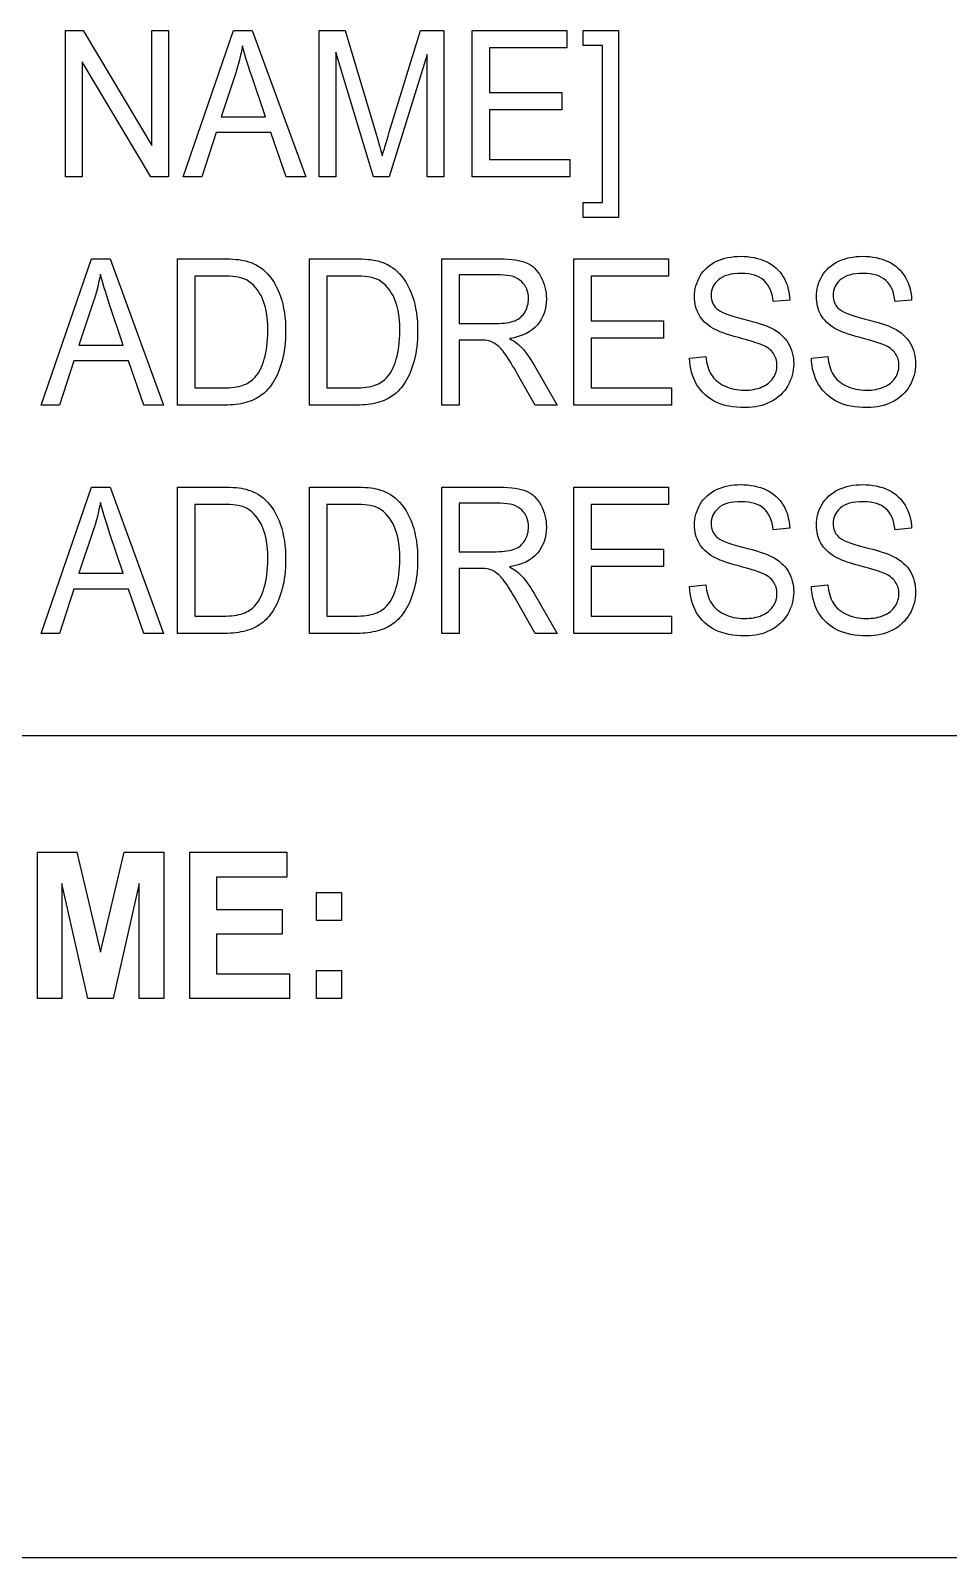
# Model space of a CAD drawing. Header units: millimetres. Extents: x 6 to 426, y 5 to 274.
# Drawn here: x 374.51 to 394.62, y 142.9 to 176.34 of the extents above; entities that cross this region are included whole.
import ezdxf

# ---------------------------------------------------------------- set-up
doc = ezdxf.new("R2010")
doc.units = ezdxf.units.MM
doc.layers.get('0').update_dxf_attribs({"linetype": 'CONTINUOUS'})

msp = doc.modelspace()

# ---------------------------------------------------------------- linework, layer by layer
at = {"color": 7}
for points in [[(375.274459, 173.139133), (375.274459, 176.343173), (375.663487, 176.343173), (377.168812, 173.827586), (377.168812, 176.343173), (377.532447, 176.343173), (377.532447, 173.139133), (377.143396, 173.139133), (375.638071, 175.656906), (375.638071, 173.139133)], [(377.855016, 173.139133), (378.955665, 176.343173), (379.364253, 176.343173), (380.537217, 173.139133), (380.10518, 173.139133), (379.770874, 174.109523), (378.572494, 174.109523), (378.257725, 173.139133)], [(384.183237, 173.139133), (384.183237, 176.343173), (386.255507, 176.343173), (386.255507, 175.965071), (384.562497, 175.965071), (384.562497, 174.983749), (386.147984, 174.983749), (386.147984, 174.607834), (384.562497, 174.607834), (384.562497, 173.517235), (386.321965, 173.517235), (386.321965, 173.139133)], [(387.389396, 172.249605), (386.613262, 172.249605), (386.613262, 172.575256), (387.037498, 172.575256), (387.037498, 176.017524), (386.613262, 176.017524), (386.613262, 176.343173), (387.389396, 176.343173)], [(374.7427, 168.139133), (375.843349, 171.343173), (376.251937, 171.343173), (377.424924, 168.139133), (376.992863, 168.139133), (376.658557, 169.109523), (375.460177, 169.109523), (375.145432, 168.139133)], [(386.409951, 168.139133), (386.409951, 171.343173), (388.482221, 171.343173), (388.482221, 170.965071), (386.789211, 170.965071), (386.789211, 169.983749), (388.374698, 169.983749), (388.374698, 169.607834), (386.789211, 169.607834), (386.789211, 168.517235), (388.548679, 168.517235), (388.548679, 168.139133)], [(388.943587, 169.168534)], [(391.614074, 169.168534)], [(374.7427, 163.139133), (375.843349, 166.343173), (376.251937, 166.343173), (377.424924, 163.139133), (376.992863, 163.139133), (376.658557, 164.109523), (375.460177, 164.109523), (375.145432, 163.139133)], [(386.409951, 163.139133), (386.409951, 166.343173), (388.482221, 166.343173), (388.482221, 165.965071), (386.789211, 165.965071), (386.789211, 164.983749), (388.374698, 164.983749), (388.374698, 164.607834), (386.789211, 164.607834), (386.789211, 163.517235), (388.548679, 163.517235), (388.548679, 163.139133)], [(388.943587, 164.168534)], [(391.614074, 164.168534)], [(374.658626, 155.141311), (374.658626, 158.345351), (375.524691, 158.345351), (376.044714, 156.159784), (376.558858, 158.345351), (377.426868, 158.345351), (377.426868, 155.141311), (376.889252, 155.141311), (376.889252, 157.663455), (376.320363, 155.141311), (375.763187, 155.141311), (375.196242, 157.663455), (375.196242, 155.141311)], [(378.001637, 155.141311), (378.001637, 158.345351), (380.126684, 158.345351), (380.126684, 157.803331), (378.580294, 157.803331), (378.580294, 157.093021), (380.019161, 157.093021), (380.019161, 156.553185), (378.580294, 156.553185), (378.580294, 155.681146), (380.18143, 155.681146), (380.18143, 155.141311)], [(380.773768, 156.848238), (380.773768, 157.462381), (381.32312, 157.462381), (381.32312, 156.848238)], [(380.773768, 155.141311), (380.773768, 155.755454), (381.32312, 155.755454), (381.32312, 155.141311)]]:
    msp.add_lwpolyline(points, close=True, dxfattribs=at)
for points in [[(380.828513, 173.139133), (380.828513, 176.343173), (381.39937, 176.343173), (382.07775, 174.074554)], [(382.367079, 174.113894), (383.05326, 176.343173), (383.563515, 176.343173), (383.563515, 173.139133), (383.197936, 173.139133), (383.197936, 175.820823), (382.365111, 173.139133), (382.023005, 173.139133), (381.194092, 175.866719), (381.194092, 173.139133), (380.828513, 173.139133)], [(378.996707, 175.394636), (378.681961, 174.454842)], [(378.681961, 174.454842), (379.653582, 174.454842), (379.354462, 175.342183)], [(377.727933, 168.139133), (377.727933, 171.343173), (378.715202, 171.343173)], [(380.619323, 168.139133), (380.619323, 171.343173), (381.606592, 171.343173)], [(383.516593, 168.139133), (383.516593, 171.343173), (384.787335, 171.343173)], [(378.709322, 170.965071), (378.107192, 170.965071), (378.107192, 168.517235)], [(381.600736, 170.965071), (380.998606, 170.965071), (380.998606, 168.517235)], [(384.80296, 170.989112), (383.895853, 170.989112), (383.895853, 169.929112)], [(375.88439, 170.394636), (375.569645, 169.454842)], [(375.569645, 169.454842), (376.541266, 169.454842), (376.242168, 170.342183)], [(391.139028, 170.440535), (390.775393, 170.409936)], [(393.809515, 170.440535), (393.445881, 170.409936)], [(383.895853, 169.929112), (384.711085, 169.929112)], [(384.335737, 169.56193), (383.895853, 169.56193), (383.895853, 168.139128), (383.516593, 168.139133)], [(385.543909, 169.011174), (386.042405, 168.139133), (385.565414, 168.139133), (385.186131, 168.805729)], [(388.943587, 169.168534), (389.301342, 169.203504)], [(391.614074, 169.168534), (391.971829, 169.203504)], [(378.107192, 168.517235), (378.719114, 168.517235)], [(380.998606, 168.517235), (381.610504, 168.517235)], [(378.762123, 168.139133), (377.727933, 168.139133)], [(381.653514, 168.139133), (380.619323, 168.139133)], [(377.727933, 163.139133), (377.727933, 166.343173), (378.715202, 166.343173)], [(380.619323, 163.139133), (380.619323, 166.343173), (381.606592, 166.343173)], [(383.516593, 163.139133), (383.516593, 166.343173), (384.787335, 166.343173)], [(378.709322, 165.965071), (378.107192, 165.965071), (378.107192, 163.517235)], [(381.600736, 165.965071), (380.998606, 165.965071), (380.998606, 163.517235)], [(384.80296, 165.989112), (383.895853, 165.989112), (383.895853, 164.929112)], [(375.88439, 165.394636), (375.569645, 164.454842)], [(375.569645, 164.454842), (376.541266, 164.454842), (376.242168, 165.342183)], [(391.139028, 165.440535), (390.775393, 165.409936)], [(393.809515, 165.440535), (393.445881, 165.409936)], [(383.895853, 164.929112), (384.711085, 164.929112)], [(384.335737, 164.56193), (383.895853, 164.56193), (383.895853, 163.139128), (383.516593, 163.139133)], [(385.543909, 164.011174), (386.042405, 163.139133), (385.565414, 163.139133), (385.186131, 163.805729)], [(388.943587, 164.168534), (389.301342, 164.203504)], [(391.614074, 164.168534), (391.971829, 164.203504)], [(378.107192, 163.517235), (378.719114, 163.517235)], [(380.998606, 163.517235), (381.610504, 163.517235)], [(378.762123, 163.139133), (377.727933, 163.139133)], [(381.653514, 163.139133), (380.619323, 163.139133)], [(352.3, 160.89999), (426.11324, 160.89999)], [(352.3, 142.89999), (426.11324, 142.89999)]]:
    msp.add_lwpolyline(points, dxfattribs=at)
for points in [[(379.151151, 176.006596), (379.114654, 175.801152), (379.063173, 175.597166), (378.996707, 175.394636)], [(379.354462, 175.342183), (379.263242, 175.611736), (379.195472, 175.833207), (379.151151, 176.006596)], [(382.07775, 174.074554), (382.140296, 173.863282), (382.185906, 173.705193), (382.214579, 173.600287)], [(382.214579, 173.600287), (382.247171, 173.716851), (382.298005, 173.888053), (382.367079, 174.113894)], [(378.715202, 171.343173), (378.938057, 171.343173), (379.108134, 171.327874), (379.225434, 171.297277)], [(379.225434, 171.297277), (379.389662, 171.255022), (379.52977, 171.178527), (379.645758, 171.067791)], [(381.606592, 171.343173), (381.829463, 171.343173), (381.999548, 171.327874), (382.116847, 171.297277)], [(382.116847, 171.297277), (382.28106, 171.255022), (382.421161, 171.178527), (382.537148, 171.067791)], [(384.787335, 171.343173), (385.042782, 171.343173), (385.236972, 171.314032), (385.369904, 171.255749)], [(385.369904, 171.255749), (385.502837, 171.198925), (385.609056, 171.097661), (385.688562, 170.951955)], [(389.176226, 170.967255), (389.25834, 171.108588), (389.378248, 171.215681), (389.535948, 171.288533)], [(389.535948, 171.288533), (389.693649, 171.361386), (389.868942, 171.397813), (390.061828, 171.397813)], [(390.061828, 171.397813), (390.274267, 171.397813), (390.461296, 171.359201), (390.622916, 171.281977)], [(390.622916, 171.281977), (390.785818, 171.20621), (390.910934, 171.094018), (390.998264, 170.9454)], [(391.846713, 170.967255), (391.928828, 171.108588), (392.048735, 171.215681), (392.206436, 171.288533)], [(392.206436, 171.288533), (392.364136, 171.361386), (392.53943, 171.397813), (392.732316, 171.397813)], [(392.732316, 171.397813), (392.944754, 171.397813), (393.131783, 171.359201), (393.293404, 171.281977)], [(393.293404, 171.281977), (393.456305, 171.20621), (393.581421, 171.094018), (393.668751, 170.9454)], [(376.038835, 171.006596), (376.002353, 170.801152), (375.950872, 170.597166), (375.88439, 170.394636)], [(376.242168, 170.342183), (376.150934, 170.611736), (376.083156, 170.833207), (376.038835, 171.006596)], [(379.200017, 170.899502), (379.098366, 170.943215), (378.934801, 170.965071), (378.709322, 170.965071)], [(379.557795, 170.5367), (379.460048, 170.717372), (379.340789, 170.838306), (379.200017, 170.899502)], [(379.645758, 171.067791), (379.796946, 170.925001), (379.909686, 170.742142), (379.983976, 170.519213)], [(382.091431, 170.899502), (381.989764, 170.943215), (381.826199, 170.965071), (381.600736, 170.965071)], [(382.449185, 170.5367), (382.351438, 170.717372), (382.232187, 170.838306), (382.091431, 170.899502)], [(382.537148, 171.067791), (382.688337, 170.925001), (382.801076, 170.742142), (382.875366, 170.519213)], [(385.268238, 170.842678), (385.170491, 170.940301), (385.015398, 170.989112), (384.80296, 170.989112)], [(385.688562, 170.951955), (385.768068, 170.806252), (385.807821, 170.645249), (385.807821, 170.468947)], [(389.053078, 170.514843), (389.053078, 170.676575), (389.094127, 170.827379), (389.176226, 170.967255)], [(390.077476, 171.024079), (389.848093, 171.024079), (389.680617, 170.976726), (389.575045, 170.882019)], [(390.575995, 170.868906), (390.463912, 170.972355), (390.297739, 171.024079), (390.077476, 171.024079)], [(390.998264, 170.9454), (391.085579, 170.796781), (391.1325, 170.628493), (391.139028, 170.440535)], [(391.723565, 170.514843), (391.723565, 170.676575), (391.764615, 170.827379), (391.846713, 170.967255)], [(392.747964, 171.024079), (392.518581, 171.024079), (392.351104, 170.976726), (392.245533, 170.882019)], [(393.246483, 170.868906), (393.134399, 170.972355), (392.968226, 171.024079), (392.747964, 171.024079)], [(393.668751, 170.9454), (393.756066, 170.796781), (393.802987, 170.628493), (393.809515, 170.440535)], [(385.416826, 170.468947), (385.416826, 170.620478), (385.367296, 170.745055), (385.268238, 170.842678)], [(389.575045, 170.882019), (389.470786, 170.788768), (389.418657, 170.675846), (389.418657, 170.543255)], [(390.775393, 170.409936), (390.755841, 170.612465), (390.689375, 170.765455), (390.575995, 170.868906)], [(392.245533, 170.882019), (392.141274, 170.788768), (392.089144, 170.675846), (392.089144, 170.543255)], [(393.445881, 170.409936), (393.426328, 170.612465), (393.359862, 170.765455), (393.246483, 170.868906)], [(379.70636, 169.765194), (379.70636, 170.100313), (379.656838, 170.357482), (379.557795, 170.5367)], [(379.983976, 170.519213), (380.059562, 170.297743), (380.097355, 170.044217), (380.097355, 169.758636)], [(382.597773, 169.765194), (382.597773, 170.100313), (382.548244, 170.357482), (382.449185, 170.5367)], [(382.875366, 170.519213), (382.950953, 170.297743), (382.988746, 170.044217), (382.988746, 169.758636)], [(385.340576, 170.180452), (385.391409, 170.269331), (385.416826, 170.365496), (385.416826, 170.468947)], [(385.807821, 170.468947), (385.807821, 170.241647), (385.742003, 170.050045), (385.610368, 169.894142)], [(389.152777, 170.114884), (389.086311, 170.234362), (389.053078, 170.367681), (389.053078, 170.514843)], [(389.418657, 170.543255), (389.418657, 170.428148), (389.455802, 170.33344), (389.530092, 170.259131)], [(389.530092, 170.259131), (389.60307, 170.184821), (389.793348, 170.108327), (390.100925, 170.029647)], [(391.823264, 170.114884), (391.756798, 170.234362), (391.723565, 170.367681), (391.723565, 170.514843)], [(392.089144, 170.543255), (392.089144, 170.428148), (392.126289, 170.33344), (392.200579, 170.259131)], [(392.200579, 170.259131), (392.273558, 170.184821), (392.463836, 170.108327), (392.771413, 170.029647)], [(384.711085, 169.929112), (384.884418, 169.929112), (385.019958, 169.948782), (385.117705, 169.988122)], [(385.610368, 169.894142), (385.478732, 169.738239), (385.275414, 169.63916), (385.000414, 169.596905)], [(385.117705, 169.988122), (385.215468, 170.028919), (385.289758, 170.093029), (385.340576, 170.180452)], [(389.459698, 169.817647), (389.322846, 169.897785), (389.220539, 169.996863), (389.152777, 170.114884)], [(390.100925, 170.029647), (390.409814, 169.952424), (390.621605, 169.884671), (390.736296, 169.826389)], [(392.130186, 169.817647), (391.993334, 169.897785), (391.891027, 169.996863), (391.823264, 170.114884)], [(392.771413, 170.029647), (393.080302, 169.952424), (393.292092, 169.884671), (393.406784, 169.826389)], [(379.63011, 169.146677), (379.680943, 169.317152), (379.70636, 169.523324), (379.70636, 169.765194)], [(380.097355, 169.758636), (380.097355, 169.51531), (380.071939, 169.299668), (380.021105, 169.11171)], [(382.521523, 169.146677), (382.572357, 169.317152), (382.597773, 169.523324), (382.597773, 169.765194)], [(382.988746, 169.758636), (382.988746, 169.51531), (382.963337, 169.299668), (382.912519, 169.11171)], [(384.546872, 169.546636), (384.503862, 169.556832), (384.433484, 169.56193), (384.335737, 169.56193)], [(385.000414, 169.596905), (385.100769, 169.542995), (385.177011, 169.489813), (385.22914, 169.437359)], [(390.012962, 169.616576), (389.749691, 169.68797), (389.565269, 169.754993), (389.459698, 169.817647)], [(390.523194, 169.4614), (390.446311, 169.494913), (390.276234, 169.546638), (390.012962, 169.616576)], [(390.736296, 169.826389), (390.903117, 169.740424), (391.026281, 169.631145), (391.105787, 169.498554)], [(392.68345, 169.616576), (392.420178, 169.68797), (392.235757, 169.754993), (392.130186, 169.817647)], [(393.193682, 169.4614), (393.116799, 169.494913), (392.946722, 169.546638), (392.68345, 169.616576)], [(393.406784, 169.826389), (393.573605, 169.740424), (393.696768, 169.631145), (393.776274, 169.498554)], [(384.718909, 169.4614), (384.662859, 169.502197), (384.605514, 169.530609), (384.546872, 169.546636)], [(384.912451, 169.247213), (384.840768, 169.349207), (384.776254, 169.420603), (384.718909, 169.4614)], [(385.186131, 168.805729), (385.07536, 168.998059), (384.984133, 169.14522), (384.912451, 169.247213)], [(385.22914, 169.437359), (385.339928, 169.323708), (385.44485, 169.181647), (385.543909, 169.011174)], [(390.78125, 169.271254), (390.72912, 169.347022), (390.643102, 169.410403), (390.523194, 169.4614)], [(390.859467, 169.008988), (390.859467, 169.109524), (390.833395, 169.196946), (390.78125, 169.271254)], [(391.105787, 169.498554), (391.185293, 169.36742), (391.225046, 169.215888), (391.225046, 169.043957)], [(393.451737, 169.271254), (393.399608, 169.347022), (393.313589, 169.410403), (393.193682, 169.4614)], [(393.529955, 169.008988), (393.529955, 169.109524), (393.503882, 169.196946), (393.451737, 169.271254)], [(393.776274, 169.498554), (393.855781, 169.36742), (393.895534, 169.215888), (393.895534, 169.043957)], [(379.420943, 168.742347), (379.510866, 168.842884), (379.580588, 168.977661), (379.63011, 169.146677)], [(380.021105, 169.11171), (379.970287, 168.92375), (379.905125, 168.767846), (379.825619, 168.643998)], [(382.312333, 168.742347), (382.402272, 168.842884), (382.472002, 168.977661), (382.521523, 169.146677)], [(382.912519, 169.11171), (382.861686, 168.92375), (382.796516, 168.767846), (382.71701, 168.643998)], [(389.099999, 168.591545), (389.00094, 168.762019), (388.948803, 168.954349), (388.943587, 169.168534)], [(389.301342, 169.203504), (389.318286, 169.043228), (389.357391, 168.911365), (389.418657, 168.807916)], [(390.777361, 168.733606), (390.832099, 168.818115), (390.859467, 168.909909), (390.859467, 169.008988)], [(391.225046, 169.043957), (391.225046, 168.873483), (391.181381, 168.712479), (391.094051, 168.560946)], [(391.770463, 168.591545), (391.67142, 168.762019), (391.61929, 168.954349), (391.614074, 169.168534)], [(391.971829, 169.203504), (391.988774, 169.043228), (392.027879, 168.911365), (392.089144, 168.807916)], [(393.447848, 168.733606), (393.502586, 168.818115), (393.529955, 168.909909), (393.529955, 169.008988)], [(393.895534, 169.043957), (393.895534, 168.873483), (393.851869, 168.712479), (393.764538, 168.560946)], [(378.719114, 168.517235), (378.908096, 168.517235), (379.05602, 168.536905), (379.162887, 168.576246)], [(379.162887, 168.576246), (379.271066, 168.615586), (379.357085, 168.670954), (379.420943, 168.742347)], [(379.825619, 168.643998), (379.746113, 168.521606), (379.65879, 168.424713), (379.563651, 168.353317)], [(381.610504, 168.517235), (381.799486, 168.517235), (381.94741, 168.536905), (382.054278, 168.576246)], [(382.054278, 168.576246), (382.162457, 168.615586), (382.248475, 168.670954), (382.312333, 168.742347)], [(382.71701, 168.643998), (382.637519, 168.521606), (382.550196, 168.424713), (382.455042, 168.353317)], [(389.512476, 168.211256), (389.337846, 168.295764), (389.200354, 168.422527), (389.099999, 168.591545)], [(389.418657, 168.807916), (389.481203, 168.705923), (389.577646, 168.622871), (389.707985, 168.558759)], [(389.707985, 168.558759), (389.83831, 168.496107), (389.98493, 168.464781), (390.147847, 168.464781)], [(390.531018, 168.536905), (390.641805, 168.584987), (390.72392, 168.650554), (390.777361, 168.733606)], [(391.094051, 168.560946), (391.006736, 168.410871), (390.880964, 168.293579), (390.716736, 168.20907)], [(392.182963, 168.211256), (392.008334, 168.295764), (391.870834, 168.422527), (391.770463, 168.591545)], [(392.089144, 168.807916), (392.15169, 168.705923), (392.248133, 168.622871), (392.378473, 168.558759)], [(392.378473, 168.558759), (392.508797, 168.496107), (392.655417, 168.464781), (392.818334, 168.464781)], [(393.201506, 168.536905), (393.312293, 168.584987), (393.394407, 168.650554), (393.447848, 168.733606)], [(393.764538, 168.560946), (393.677224, 168.410871), (393.551452, 168.293579), (393.387223, 168.20907)], [(379.563651, 168.353317), (379.469809, 168.283379), (379.355766, 168.230197), (379.221522, 168.19377)], [(382.455042, 168.353317), (382.361215, 168.283379), (382.247179, 168.230197), (382.112935, 168.19377)], [(390.147847, 168.464781), (390.292523, 168.464781), (390.420247, 168.488823), (390.531018, 168.536905)], [(392.818334, 168.464781), (392.96301, 168.464781), (393.090734, 168.488823), (393.201506, 168.536905)], [(379.221522, 168.19377), (379.08859, 168.157345), (378.935457, 168.139133), (378.762123, 168.139133)], [(382.112935, 168.19377), (381.979988, 168.157345), (381.826847, 168.139133), (381.653514, 168.139133)], [(390.165439, 168.084493), (389.906087, 168.084493), (389.688433, 168.126747), (389.512476, 168.211256)], [(390.716736, 168.20907), (390.553835, 168.126018), (390.370069, 168.084493), (390.165439, 168.084493)], [(392.835927, 168.084493), (392.576575, 168.084493), (392.35892, 168.126747), (392.182963, 168.211256)], [(393.387223, 168.20907), (393.224322, 168.126018), (393.040557, 168.084493), (392.835927, 168.084493)], [(378.715202, 166.343173), (378.938057, 166.343173), (379.108134, 166.327874), (379.225434, 166.297277)], [(379.225434, 166.297277), (379.389662, 166.255022), (379.52977, 166.178527), (379.645758, 166.067791)], [(381.606592, 166.343173), (381.829463, 166.343173), (381.999548, 166.327874), (382.116847, 166.297277)], [(382.116847, 166.297277), (382.28106, 166.255022), (382.421161, 166.178527), (382.537148, 166.067791)], [(384.787335, 166.343173), (385.042782, 166.343173), (385.236972, 166.314032), (385.369904, 166.255749)], [(385.369904, 166.255749), (385.502837, 166.198925), (385.609056, 166.097661), (385.688562, 165.951955)], [(389.176226, 165.967255), (389.25834, 166.108588), (389.378248, 166.215681), (389.535948, 166.288533)], [(389.535948, 166.288533), (389.693649, 166.361386), (389.868942, 166.397813), (390.061828, 166.397813)], [(390.061828, 166.397813), (390.274267, 166.397813), (390.461296, 166.359201), (390.622916, 166.281977)], [(390.622916, 166.281977), (390.785818, 166.20621), (390.910934, 166.094018), (390.998264, 165.9454)], [(391.846713, 165.967255), (391.928828, 166.108588), (392.048735, 166.215681), (392.206436, 166.288533)], [(392.206436, 166.288533), (392.364136, 166.361386), (392.53943, 166.397813), (392.732316, 166.397813)], [(392.732316, 166.397813), (392.944754, 166.397813), (393.131783, 166.359201), (393.293404, 166.281977)], [(393.293404, 166.281977), (393.456305, 166.20621), (393.581421, 166.094018), (393.668751, 165.9454)], [(376.038835, 166.006596), (376.002353, 165.801152), (375.950872, 165.597166), (375.88439, 165.394636)], [(376.242168, 165.342183), (376.150934, 165.611736), (376.083156, 165.833207), (376.038835, 166.006596)], [(379.200017, 165.899502), (379.098366, 165.943215), (378.934801, 165.965071), (378.709322, 165.965071)], [(379.557795, 165.5367), (379.460048, 165.717372), (379.340789, 165.838306), (379.200017, 165.899502)], [(379.645758, 166.067791), (379.796946, 165.925001), (379.909686, 165.742142), (379.983976, 165.519213)], [(382.091431, 165.899502), (381.989764, 165.943215), (381.826199, 165.965071), (381.600736, 165.965071)], [(382.449185, 165.5367), (382.351438, 165.717372), (382.232187, 165.838306), (382.091431, 165.899502)], [(382.537148, 166.067791), (382.688337, 165.925001), (382.801076, 165.742142), (382.875366, 165.519213)], [(385.268238, 165.842678), (385.170491, 165.940301), (385.015398, 165.989112), (384.80296, 165.989112)], [(385.688562, 165.951955), (385.768068, 165.806252), (385.807821, 165.645249), (385.807821, 165.468947)], [(389.053078, 165.514843), (389.053078, 165.676575), (389.094127, 165.827379), (389.176226, 165.967255)], [(389.575045, 165.882019), (389.470786, 165.788768), (389.418657, 165.675846), (389.418657, 165.543255)], [(390.077476, 166.024079), (389.848093, 166.024079), (389.680617, 165.976726), (389.575045, 165.882019)], [(390.575995, 165.868906), (390.463912, 165.972355), (390.297739, 166.024079), (390.077476, 166.024079)], [(390.998264, 165.9454), (391.085579, 165.796781), (391.1325, 165.628493), (391.139028, 165.440535)], [(391.723565, 165.514843), (391.723565, 165.676575), (391.764615, 165.827379), (391.846713, 165.967255)], [(392.245533, 165.882019), (392.141274, 165.788768), (392.089144, 165.675846), (392.089144, 165.543255)], [(392.747964, 166.024079), (392.518581, 166.024079), (392.351104, 165.976726), (392.245533, 165.882019)], [(393.246483, 165.868906), (393.134399, 165.972355), (392.968226, 166.024079), (392.747964, 166.024079)], [(393.668751, 165.9454), (393.756066, 165.796781), (393.802987, 165.628493), (393.809515, 165.440535)], [(385.416826, 165.468947), (385.416826, 165.620478), (385.367296, 165.745055), (385.268238, 165.842678)], [(390.775393, 165.409936), (390.755841, 165.612465), (390.689375, 165.765455), (390.575995, 165.868906)], [(393.445881, 165.409936), (393.426328, 165.612465), (393.359862, 165.765455), (393.246483, 165.868906)], [(379.70636, 164.765194), (379.70636, 165.100313), (379.656838, 165.357482), (379.557795, 165.5367)], [(379.983976, 165.519213), (380.059562, 165.297743), (380.097355, 165.044217), (380.097355, 164.758636)], [(382.597773, 164.765194), (382.597773, 165.100313), (382.548244, 165.357482), (382.449185, 165.5367)], [(382.875366, 165.519213), (382.950953, 165.297743), (382.988746, 165.044217), (382.988746, 164.758636)], [(385.340576, 165.180452), (385.391409, 165.269331), (385.416826, 165.365496), (385.416826, 165.468947)], [(385.807821, 165.468947), (385.807821, 165.241647), (385.742003, 165.050045), (385.610368, 164.894142)], [(389.152777, 165.114884), (389.086311, 165.234362), (389.053078, 165.367681), (389.053078, 165.514843)], [(389.418657, 165.543255), (389.418657, 165.428148), (389.455802, 165.33344), (389.530092, 165.259131)], [(389.530092, 165.259131), (389.60307, 165.184821), (389.793348, 165.108327), (390.100925, 165.029647)], [(391.823264, 165.114884), (391.756798, 165.234362), (391.723565, 165.367681), (391.723565, 165.514843)], [(392.089144, 165.543255), (392.089144, 165.428148), (392.126289, 165.33344), (392.200579, 165.259131)], [(392.200579, 165.259131), (392.273558, 165.184821), (392.463836, 165.108327), (392.771413, 165.029647)], [(384.711085, 164.929112), (384.884418, 164.929112), (385.019958, 164.948782), (385.117705, 164.988122)], [(385.610368, 164.894142), (385.478732, 164.738239), (385.275414, 164.63916), (385.000414, 164.596905)], [(385.117705, 164.988122), (385.215468, 165.028919), (385.289758, 165.093029), (385.340576, 165.180452)], [(389.459698, 164.817647), (389.322846, 164.897785), (389.220539, 164.996863), (389.152777, 165.114884)], [(390.100925, 165.029647), (390.409814, 164.952424), (390.621605, 164.884671), (390.736296, 164.826389)], [(392.130186, 164.817647), (391.993334, 164.897785), (391.891027, 164.996863), (391.823264, 165.114884)], [(392.771413, 165.029647), (393.080302, 164.952424), (393.292092, 164.884671), (393.406784, 164.826389)], [(379.63011, 164.146677), (379.680943, 164.317152), (379.70636, 164.523324), (379.70636, 164.765194)], [(380.097355, 164.758636), (380.097355, 164.51531), (380.071939, 164.299668), (380.021105, 164.11171)], [(382.521523, 164.146677), (382.572357, 164.317152), (382.597773, 164.523324), (382.597773, 164.765194)], [(382.988746, 164.758636), (382.988746, 164.51531), (382.963337, 164.299668), (382.912519, 164.11171)], [(384.546872, 164.546636), (384.503862, 164.556832), (384.433484, 164.56193), (384.335737, 164.56193)], [(384.718909, 164.4614), (384.662859, 164.502197), (384.605514, 164.530609), (384.546872, 164.546636)], [(385.000414, 164.596905), (385.100769, 164.542995), (385.177011, 164.489813), (385.22914, 164.437359)], [(390.012962, 164.616576), (389.749691, 164.68797), (389.565269, 164.754993), (389.459698, 164.817647)], [(390.523194, 164.4614), (390.446311, 164.494913), (390.276234, 164.546638), (390.012962, 164.616576)], [(390.736296, 164.826389), (390.903117, 164.740424), (391.026281, 164.631145), (391.105787, 164.498554)], [(392.68345, 164.616576), (392.420178, 164.68797), (392.235757, 164.754993), (392.130186, 164.817647)], [(393.193682, 164.4614), (393.116799, 164.494913), (392.946722, 164.546638), (392.68345, 164.616576)], [(393.406784, 164.826389), (393.573605, 164.740424), (393.696768, 164.631145), (393.776274, 164.498554)], [(384.912451, 164.247213), (384.840768, 164.349207), (384.776254, 164.420603), (384.718909, 164.4614)], [(385.186131, 163.805729), (385.07536, 163.998059), (384.984133, 164.14522), (384.912451, 164.247213)], [(385.22914, 164.437359), (385.339928, 164.323708), (385.44485, 164.181647), (385.543909, 164.011174)], [(390.78125, 164.271254), (390.72912, 164.347022), (390.643102, 164.410403), (390.523194, 164.4614)], [(390.859467, 164.008988), (390.859467, 164.109524), (390.833395, 164.196946), (390.78125, 164.271254)], [(391.105787, 164.498554), (391.185293, 164.36742), (391.225046, 164.215888), (391.225046, 164.043957)], [(393.451737, 164.271254), (393.399608, 164.347022), (393.313589, 164.410403), (393.193682, 164.4614)], [(393.529955, 164.008988), (393.529955, 164.109524), (393.503882, 164.196946), (393.451737, 164.271254)], [(393.776274, 164.498554), (393.855781, 164.36742), (393.895534, 164.215888), (393.895534, 164.043957)], [(379.420943, 163.742347), (379.510866, 163.842884), (379.580588, 163.977661), (379.63011, 164.146677)], [(380.021105, 164.11171), (379.970287, 163.92375), (379.905125, 163.767846), (379.825619, 163.643998)], [(382.312333, 163.742347), (382.402272, 163.842884), (382.472002, 163.977661), (382.521523, 164.146677)], [(382.912519, 164.11171), (382.861686, 163.92375), (382.796516, 163.767846), (382.71701, 163.643998)], [(389.099999, 163.591545), (389.00094, 163.762019), (388.948803, 163.954349), (388.943587, 164.168534)], [(389.301342, 164.203504), (389.318286, 164.043228), (389.357391, 163.911365), (389.418657, 163.807916)], [(390.777361, 163.733606), (390.832099, 163.818115), (390.859467, 163.909909), (390.859467, 164.008988)], [(391.225046, 164.043957), (391.225046, 163.873483), (391.181381, 163.712479), (391.094051, 163.560946)], [(391.770463, 163.591545), (391.67142, 163.762019), (391.61929, 163.954349), (391.614074, 164.168534)], [(391.971829, 164.203504), (391.988774, 164.043228), (392.027879, 163.911365), (392.089144, 163.807916)], [(393.447848, 163.733606), (393.502586, 163.818115), (393.529955, 163.909909), (393.529955, 164.008988)], [(393.895534, 164.043957), (393.895534, 163.873483), (393.851869, 163.712479), (393.764538, 163.560946)], [(378.719114, 163.517235), (378.908096, 163.517235), (379.05602, 163.536905), (379.162887, 163.576246)], [(379.162887, 163.576246), (379.271066, 163.615586), (379.357085, 163.670954), (379.420943, 163.742347)], [(379.825619, 163.643998), (379.746113, 163.521606), (379.65879, 163.424713), (379.563651, 163.353317)], [(381.610504, 163.517235), (381.799486, 163.517235), (381.94741, 163.536905), (382.054278, 163.576246)], [(382.054278, 163.576246), (382.162457, 163.615586), (382.248475, 163.670954), (382.312333, 163.742347)], [(382.71701, 163.643998), (382.637519, 163.521606), (382.550196, 163.424713), (382.455042, 163.353317)], [(389.512476, 163.211256), (389.337846, 163.295764), (389.200354, 163.422527), (389.099999, 163.591545)], [(389.418657, 163.807916), (389.481203, 163.705923), (389.577646, 163.622871), (389.707985, 163.558759)], [(389.707985, 163.558759), (389.83831, 163.496107), (389.98493, 163.464781), (390.147847, 163.464781)], [(390.531018, 163.536905), (390.641805, 163.584987), (390.72392, 163.650554), (390.777361, 163.733606)], [(391.094051, 163.560946), (391.006736, 163.410871), (390.880964, 163.293579), (390.716736, 163.20907)], [(392.182963, 163.211256), (392.008334, 163.295764), (391.870834, 163.422527), (391.770463, 163.591545)], [(392.089144, 163.807916), (392.15169, 163.705923), (392.248133, 163.622871), (392.378473, 163.558759)], [(392.378473, 163.558759), (392.508797, 163.496107), (392.655417, 163.464781), (392.818334, 163.464781)], [(393.201506, 163.536905), (393.312293, 163.584987), (393.394407, 163.650554), (393.447848, 163.733606)], [(393.764538, 163.560946), (393.677224, 163.410871), (393.551452, 163.293579), (393.387223, 163.20907)], [(379.563651, 163.353317), (379.469809, 163.283379), (379.355766, 163.230197), (379.221522, 163.19377)], [(382.455042, 163.353317), (382.361215, 163.283379), (382.247179, 163.230197), (382.112935, 163.19377)], [(390.165439, 163.084493), (389.906087, 163.084493), (389.688433, 163.126747), (389.512476, 163.211256)], [(390.147847, 163.464781), (390.292523, 163.464781), (390.420247, 163.488823), (390.531018, 163.536905)], [(390.716736, 163.20907), (390.553835, 163.126018), (390.370069, 163.084493), (390.165439, 163.084493)], [(392.835927, 163.084493), (392.576575, 163.084493), (392.35892, 163.126747), (392.182963, 163.211256)], [(392.818334, 163.464781), (392.96301, 163.464781), (393.090734, 163.488823), (393.201506, 163.536905)], [(393.387223, 163.20907), (393.224322, 163.126018), (393.040557, 163.084493), (392.835927, 163.084493)], [(379.221522, 163.19377), (379.08859, 163.157345), (378.935457, 163.139133), (378.762123, 163.139133)], [(382.112935, 163.19377), (381.979988, 163.157345), (381.826847, 163.139133), (381.653514, 163.139133)]]:
    msp.add_open_spline(points, degree=3, dxfattribs=at)

doc.saveas('drawing.dxf')
